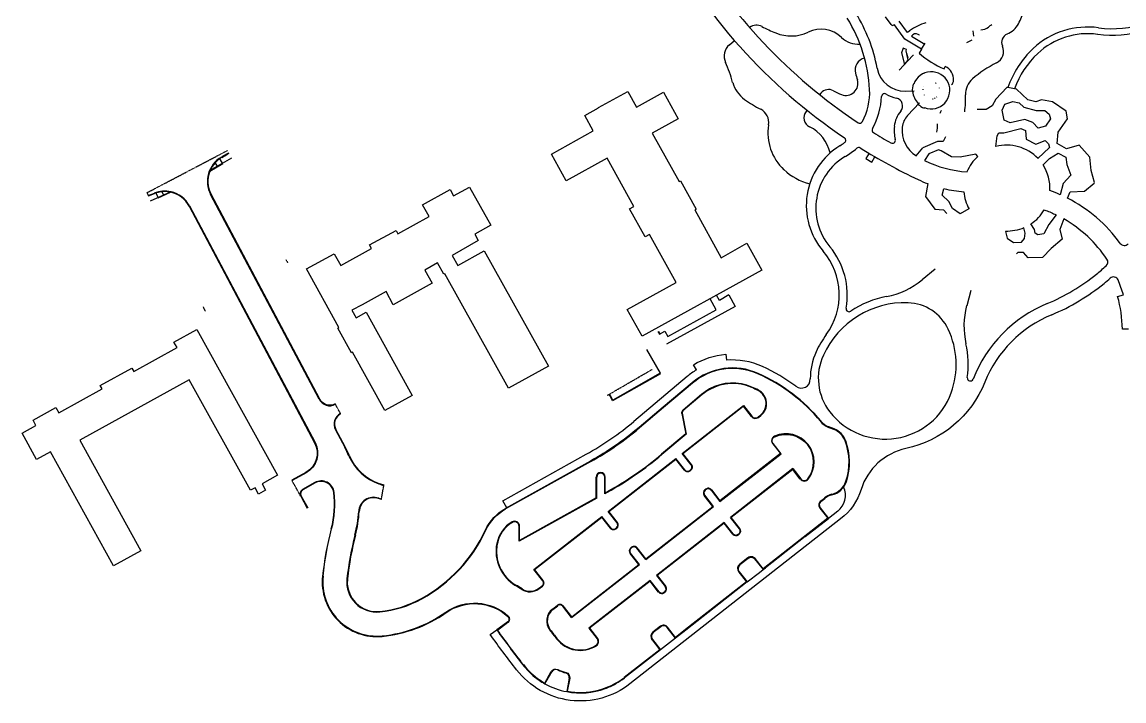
# Model space of a CAD drawing. Header units: inches. Extents: x 1127 to 2798, y 801 to 2129.
# Drawn here: x 1127 to 2227, y 801 to 1479 of the extents above; entities that cross this region are included whole.
import ezdxf

# ---------------------------------------------------------------- set-up
doc = ezdxf.new("R2010")
doc.units = ezdxf.units.IN
doc.header["$MEASUREMENT"] = 0
doc.linetypes.add('DASHED2', pattern=[0.375, 0.25, -0.125])
doc.linetypes.add('HIDDEN2', pattern=[0.1875, 0.125, -0.0625])
for name, color, linetype in [('L-BLDG', 6, 'Continuous'), ('L-CURB', 250, 'Continuous'), ('L-PVMT', 250, 'Continuous'), ('L-PVMT-MATCH', 4, 'HIDDEN2')]:
    doc.layers.add(name, color=color, linetype=linetype)

msp = doc.modelspace()

# ---------------------------------------------------------------- linework, layer by layer
at = {"layer": 'L-BLDG'}
msp.add_lwpolyline([(2016.2, 1409.8, 0.186444), (2021.6, 1397.7), (2021.1, 1397.5), (2021.4, 1397.2, 0.099573), (2027.8, 1393.1), (2028, 1393.6, 2.468778), (2017.2, 1417), (2016.7, 1417.1, 0.10108), (2015.7, 1409.6)], format="xyb", close=True, dxfattribs=at)
for points in [[(1702.4, 1393.8), (1731.8, 1409.6), (1740.4, 1394.2), (1767.3, 1409.2), (1782.1, 1382.3), (1756.1, 1368), (1782.9, 1319.8), (1784.2, 1320.6), (1799.8, 1292.3), (1798.5, 1291.5), (1824.9, 1243.7), (1850.7, 1258.2), (1865.5, 1231.3), (1745.9, 1165.3), (1731.1, 1192), (1779.9, 1218.9), (1753.3, 1267), (1748.9, 1264.6), (1733.4, 1292.6), (1737.8, 1295), (1711.2, 1343.2), (1670.2, 1320.5), (1655.5, 1347.3), (1697.3, 1370.5), (1688.9, 1385.9), (1702.4, 1393.5), (1702.4, 1393.8)], [(1489.1, 1091.1), (1456.9, 1149.4), (1455.9, 1148.9), (1442.3, 1173.6), (1443.1, 1174.2), (1411, 1232.6), (1438.6, 1247.7), (1445.1, 1235.9), (1476, 1253), (1474, 1256.5), (1500.4, 1271.1), (1502.3, 1267.7), (1533.3, 1284.8), (1526.7, 1296.4), (1554.4, 1311.8), (1557.8, 1305.5), (1573.8, 1314.3), (1595, 1276.1), (1578.9, 1267.2), (1582.4, 1261), (1556.4, 1246), (1562.2, 1236.1), (1588.2, 1250.6), (1652.4, 1135.4), (1612.6, 1113.6), (1549, 1227.7), (1548.1, 1227.2), (1541.9, 1238.5), (1529, 1231.3), (1536.4, 1218.4), (1497.4, 1196.8), (1490.5, 1210.1), (1466.5, 1196.9), (1456.4, 1191.4), (1460.6, 1183.7), (1470.7, 1189.3), (1516.6, 1106.3), (1489.1, 1091.1)], [(1138, 1081.7), (1160.9, 1094.4), (1163.9, 1089), (1207, 1112.8), (1205.1, 1116.2), (1236.6, 1133.6), (1238.5, 1130.1), (1281.8, 1154), (1278.7, 1159.4), (1301.6, 1172.1), (1382.1, 1026.6), (1366.6, 1018.1), (1369.9, 1011.7), (1362.9, 1007.9), (1359.6, 1014.2), (1355, 1011.7), (1294, 1122), (1184.6, 1061.5), (1245.6, 951.2), (1218.4, 936.3), (1155.5, 1050), (1141.6, 1042.3), (1127, 1068.5), (1140.9, 1076.4), (1138, 1081.7)]]:
    msp.add_lwpolyline(points, dxfattribs=at)
at = {"layer": 'L-CURB'}
for p, q in [((1314.6, 1330.2), (1327.4, 1337.7)), ((1327.4, 1337.7), (1327.1, 1338.1)), ((1263, 1303.4), (1275.3, 1309.1)), ((1253.1, 1305.4), (1259.3, 1307.9)), ((1262.8, 1303.8), (1263, 1303.4)), ((1796, 1119), (1767.1, 1094.5)), ((1716.6, 1100.9), (1714, 1105.7)), ((1806, 1107.1), (1786.8, 1090.9)), ((1786.1, 1048.4), (1847.1, 1096.2)), ((1847.1, 1096.2), (1855.4, 1085.5)), ((1786, 1088.5), (1790.1, 1067.7)), ((1861.8, 1084.8), (1864.3, 1086.7)), ((1449.6, 1054.9), (1440.4, 1072.2)), ((1790.1, 1067.7), (1765.7, 1047.2)), ((1937.6, 1072.8), (1932.4, 1074.9)), ((1795, 1037), (1786.1, 1048.4)), ((1712, 990.5), (1779.8, 1043.5)), ((1788.7, 1032.1), (1779.8, 1043.5)), ((1700.7, 1003.8), (1700.7, 1024.8)), ((1708.7, 1008.2), (1708.7, 1024.8)), ((1793.6, 1031.5), (1794.4, 1032.1)), ((1896.4, 1033.2), (1834.3, 984.6)), ((1809.8, 1012.4), (1809.1, 1011.7)), ((1700.7, 1003.8), (1623.2, 960.7)), ((1711.6, 1009.8), (1708.7, 1008.2)), ((1817.4, 995.4), (1808.5, 1006.8)), ((1814.8, 1011.8), (1823.7, 1000.4)), ((1924.5, 1000.5), (1928.3, 1003.5)), ((1721, 979.1), (1712, 990.5)), ((1749.6, 942.5), (1817.4, 995.4)), ((1923.7, 994.2), (1932, 983.6)), ((1638, 932.6), (1705.7, 985.6)), ((1714.7, 974.1), (1705.7, 985.6)), ((1828, 979.6), (1760.3, 926.7)), ((1836.9, 968.2), (1828, 979.6)), ((1843.2, 973.2), (1834.3, 984.6)), ((1623.2, 960.7), (1623.2, 975.7)), ((1719.6, 973.5), (1720.4, 974.2)), ((1842.6, 968.2), (1841.9, 967.6)), ((1908.8, 965.4), (1869.1, 934.3)), ((1743.3, 937.5), (1734.5, 948.9)), ((1735.1, 953.8), (1735.8, 954.4)), ((1749.6, 942.5), (1740.8, 953.8)), ((1675.6, 884.5), (1743.3, 937.5)), ((1646.9, 921.3), (1638, 932.6)), ((1760.3, 926.7), (1769.2, 915.2)), ((1842.9, 930.3), (1850.9, 920.1)), ((1642.6, 913.6), (1646.2, 916.3)), ((1754, 921.7), (1692.9, 874)), ((1762.9, 910.3), (1754, 921.7)), ((1850.9, 920.1), (1789.5, 872.1)), ((1768.6, 910.3), (1767.8, 909.7)), ((1768.2, 910), (1767.8, 909.7)), ((1656.9, 892.6), (1661.8, 896.4)), ((1675.6, 884.5), (1666.7, 895.8)), ((1692.9, 874), (1701.2, 863.4)), ((1764.6, 875.4), (1757.1, 869.6)), ((1779.2, 864), (1770.9, 874.7)), ((1789.5, 872.1), (1779.2, 864)), ((1756.3, 862.6), (1764.3, 852.3)), ((1764.3, 852.3), (1728.5, 824.4)), ((1649, 818.4), (1655.8, 830.4)), ((1673.2, 824.1), (1670.7, 810.6))]:
    msp.add_line(p, q, dxfattribs=at)
at = {"layer": 'L-CURB', "linetype": 'DASHED2', "ltscale": 0.5}
msp.add_line((1670.8, 811.1), (1670.8, 811.1), dxfattribs=at)
at = {"layer": 'L-CURB'}
for points in [[(1439.6, 1097.9, -0.430057), (1424.2, 1102.7), (1315.7, 1307.1)], [(1293.7, 1295.2), (1419.1, 1059, -0.409543), (1410.3, 1029.4), (1396.4, 1021.7)], [(1924.6, 1080.6, 0.115977), (1861.7, 1128.3, 0.287261), (1796, 1119)], [(1764.2, 1128), (1716.6, 1100.9), (1714, 1105.7, 0.177408), (1713.3, 1106.4)], [(1767.1, 1094.5, -0.000011), (1767.1, 1094.5), (1742.9, 1074.2, -0.048311), (1694.4, 1040.7), (1609.5, 993.4)], [(1823.7, 1000.4), (1884.7, 1048.1), (1876.8, 1058.2, -0.487223), (1878.5, 1065.1, -0.344914), (1911.4, 1056.9)], [(1896.4, 1033.2), (1904.3, 1023.1, 0.487223), (1911.4, 1023.1, 0.34466), (1911.4, 1056.9)], [(1453.9, 1045.9, 0.211183), (1483.5, 1018.4, 0.018098), (1488.3, 1017, 0.018098)], [(1419.6, 1018.9), (1407.3, 1012, 0.413041), (1405.6, 1005.9), (1412.2, 994.1)], [(1485.7, 1002.4), (1482.9, 1003.3, 0.510877), (1463.6, 990.4)], [(1472.9, 891.7, 0.095535), (1484.1, 890.7, 0.101145), (1525.9, 903.7, 0.160301), (1589.7, 972.1, -0.158956), (1609.5, 993.4)], [(1843.7, 937.4), (1852, 943.8, -0.414214), (1858.3, 943.1), (1866.7, 932.4), (1869.1, 934.3)], [(1427, 925.9, 0.476348), (1486.5, 865.8, 0.128708), (1550.4, 889.5, -0.350637), (1612.1, 885.6, -0.350637)], [(1611.8, 880.2), (1600.9, 872.2, 0.00747), (1627, 837.3)], [(1709, 813.6, 0.04109), (1719.8, 818.6, 0.036099), (1728.5, 824.4)]]:
    msp.add_lwpolyline(points, format="xyb", dxfattribs=at)
for points in [[(1761.8, 1170), (1763.4, 1167.3)], [(1762.3, 1170.3), (1763.8, 1167.5)], [(1908.8, 965.4), (1932, 983.6)]]:
    msp.add_lwpolyline(points, dxfattribs=at)
for centre, radius, start, end in [((1340, 1320), 27.5, 119.9095, 156.6912), ((1020, 1876.3), 614.3, 299.9095, 300.7084), ((1340, 1320), 27.5, 158.7735, 207.9529), ((1314.8, 1329.8), 0.5, 120.1874, 158.774), ((1269.4, 1282.3), 27.5, 79.0043, 111.6773), ((1275.5, 1308.6), 0.5, 76.9055, 114.9619), ((1269.4, 1282.3), 27.5, 27.9571, 76.9055), ((1836.3, 1071.2), 47, 118.9446, 130.1525), ((1836.3, 1071.2), 47, 66.0433, 118.9604), ((1791.7, 970.7), 157, 63.4647, 66.0433), ((1855.3, 1098.1), 14.5, 308.0363, 63.4647), ((1712.7, 1105), 1.5, 28.0767, 68.3171), ((1788.4, 1089), 2.5, 130.1525, 191.1188), ((1450.3, 1077.8), 11.4, 117.3062, 209.265), ((1859, 1088.3), 4.5, 218.0363, 308.0363), ((1939.6, 1093), 19.5, 219.5815, 248.1306), ((1930, 1053.8), 20.5, 20.6708, 68.1306), ((1892.6, 1039.7), 60.5, 341.4801, 20.6708), ((1341.8, 997.7), 122, 23.301, 27.9529), ((1545.7, 1308), 341.2, 299.0891, 310.1525), ((1792.3, 1034.8), 3.5, 308.0363, 38.0363), ((1704.7, 1024.8), 4, 0.0554, 180.0554), ((1791.5, 1034.2), 3.5, 218.0362, 308.0363), ((1425.7, 1008), 12.5, 6.9946, 119.3141), ((1812, 1009.6), 3.5, 38.0363, 128.0654), ((1930.5, 1026.9), 20.5, 283.7581, 341.4801), ((1342, 997.7), 96.9, 345.3111, 7.0112), ((1811.2, 1009), 3.5, 128.0654, 218.0362), ((1940.3, 988.2), 19.5, 104.2621, 128.0413), ((1341.4, 997.7), 122.4, 345.3482, 356.5482), ((1341.4, 997.7), 122.4, 345.3482, 356.5482), ((1927.3, 997), 4.5, 128.0413, 218.0363), ((1632.4, 952.4), 31.5, 120.3293, 168.9326), ((1618.7, 975.7), 4.5, 0.0554, 120.3293), ((1718.2, 976.9), 3.5, 308.0363, 38.0362), ((1749.6, 890.9), 324.5, 165.3289, 173.8497), ((1717.4, 976.3), 3.5, 218.0362, 308.0363), ((1839.7, 970.4), 3.5, 218.0363, 308.0363), ((1840.5, 971), 3.5, 308.0363, 38.0363), ((1749.6, 890.9), 299.5, 165.3277, 173.8034), ((1640.2, 950.8), 39.5, 168.9326, 239.0699), ((1737.2, 951), 3.5, 128.0363, 218.0362), ((1738, 951.6), 3.5, 38.0362, 128.0363), ((1846.8, 933.4), 5, 128.0363, 218.0363), ((1481.1, 920.1), 29.5, 173.8034, 253.8575), ((1493.8, 706.6), 245.3, 57.3524, 59.0699), ((1634, 925.3), 14.5, 237.3524, 306.6479), ((1644.1, 919.1), 3.5, 306.6479, 38.0363), ((1766.4, 913.1), 3.5, 308.0363, 38.0363), ((1765.7, 912.5), 3.5, 218.0363, 308.0363), ((1665.8, 881.2), 14.5, 128.0363, 217.2546), ((1664, 893.7), 3.5, 38.0363, 128.0363), ((1578.8, 849), 49.5, 47.7318, 57.7657), ((1609.8, 883), 3.5, 306.1223, 47.7318), ((2512, 1524.7), 1077.6, 217.2546, 217.837), ((1760.2, 865.7), 5, 128.0363, 218.0363), ((1767.4, 871.9), 4.5, 38.0363, 128.0363), ((1684.3, 881.8), 29.5, 217.837, 302.2971), ((1697.6, 860.7), 4.5, 302.2971, 38.0363), ((1684.3, 881.8), 72.5, 217.8366, 227.2133), ((1684.3, 881.8), 72.5, 227.2133, 235.4408), ((1659.7, 828.2), 4.5, 65.3622, 150.503), ((1684.3, 881.8), 54.5, 245.3622, 254.7329), ((1668.7, 824.9), 4.5, 349.5927, 74.7329), ((1684.3, 881.8), 72.5, 235.4408, 240.8995), ((1684.3, 881.8), 72.5, 259.2058, 289.9502)]:
    msp.add_arc(centre, radius, start, end, dxfattribs=at)
at = {"layer": 'L-PVMT'}
for p, q in [((1994.6, 1476.5), (1988.9, 1484.3)), ((1997.8, 1476.3), (1997.4, 1476)), ((2008.4, 1462), (1997.8, 1476.3)), ((2010.9, 1468.7), (2002.7, 1479.9)), ((2013.1, 1470.3), (2010.9, 1468.7)), ((2014.9, 1465), (2028.1, 1456.9)), ((1833.1, 1456.4), (1838.1, 1460.6)), ((2025, 1451.8), (2008.4, 1462)), ((2025, 1451.8), (2028.7, 1457.9)), ((2016.3, 1445.8), (2002.5, 1431.1)), ((2025, 1451.8), (2022.6, 1447.9)), ((1924.4, 1408), (1923.2, 1406.5)), ((2008.9, 1410.1), (2017.6, 1410.3)), ((2023, 1398.4), (2011, 1385.6)), ((1910.8, 1390.9), (1909.7, 1389.6)), ((2019.7, 1345.4), (2026.1, 1353.5)), ((1327.1, 1338.1), (1324.2, 1343.2)), ((1327.2, 1338.1), (1336.4, 1343.6)), ((2079, 1347.3), (2063.4, 1344)), ((2081.2, 1344.9), (2079, 1347.3)), ((1314.3, 1330.7), (1327.1, 1338.1)), ((1322, 1335.1), (1319.6, 1339.2)), ((1255.4, 1300.4), (1275.1, 1309.5)), ((1268.3, 1306.4), (1266.5, 1310.2)), ((2045.5, 1306.3), (2047.2, 1312.7)), ((1252.9, 1305.9), (1259.1, 1308.3)), ((1262.8, 1303.8), (1260.5, 1308.9)), ((1423.7, 1102.5), (1315.2, 1306.9)), ((2052.1, 1299.8), (2045.5, 1306.3)), ((2056, 1293), (2052.1, 1299.8)), ((2167, 1282.5), (2163.1, 1272.1)), ((2163.1, 1272.1), (2165.3, 1262.3)), ((2165.3, 1262.3), (2154.5, 1253.1)), ((2121.2, 1249.1), (2119.9, 1247.7)), ((2126.6, 1249), (2121.2, 1249.1)), ((2131.5, 1243.5), (2126.6, 1249)), ((2145.6, 1244), (2131.5, 1243.5)), ((2154.5, 1253.1), (2145.6, 1244)), ((2038.4, 1232.2), (2025.6, 1221.7)), ((2074, 1211.1), (2070, 1195.9)), ((1819.9, 1191.6), (1813.9, 1202.6)), ((1832.6, 1206.6), (1838.9, 1195.2)), ((2220.7, 1205), (2226.5, 1206.6)), ((1838.9, 1195.2), (1770.5, 1157.5)), ((2231.4, 1172.6), (2225.4, 1172.6)), ((1790.9, 1125.1), (1737.9, 1080.4)), ((1796.4, 1118.6), (1767.4, 1094.2)), ((1805.7, 1107.5), (1786.5, 1091.3)), ((1767.4, 1094.2), (1743.3, 1073.8)), ((1786.8, 1048.3), (1847, 1095.5)), ((1847, 1095.5), (1855, 1085.2)), ((1737.8, 1080.3), (1737.8, 1080.3)), ((1785.5, 1088.4), (1789.5, 1067.9)), ((1855, 1085.2), (1855, 1085.2)), ((1862.1, 1084.4), (1864.6, 1086.3)), ((1439.9, 1072), (1449.1, 1054.6)), ((1789.5, 1067.9), (1765.4, 1047.6)), ((1937.4, 1072.3), (1932.2, 1074.4)), ((1795.4, 1037.3), (1786.8, 1048.3)), ((1694.7, 1040.2), (1609.7, 993)), ((1712.7, 990.4), (1779.7, 1042.8)), ((1788.3, 1031.8), (1779.7, 1042.8)), ((1700.2, 1004.1), (1700.2, 1024.8)), ((1709.2, 1009.1), (1709.2, 1024.8)), ((1793.9, 1031.1), (1794.7, 1031.7)), ((1896.3, 1032.5), (1835, 984.5)), ((1903.9, 1022.7), (1896.3, 1032.5)), ((1809.5, 1012.7), (1808.7, 1012.1)), ((1815.2, 1012.1), (1823.7, 1001.1)), ((1483.1, 1003.8), (1485.8, 1002.9)), ((1610.8, 994.1), (1606.9, 1001.1)), ((1700.2, 1004.1), (1623.7, 961.5)), ((1711.3, 1010.2), (1709.2, 1009.1)), ((1816.7, 995.5), (1808.1, 1006.5)), ((1924.2, 1000.9), (1928, 1003.9)), ((1721.4, 979.4), (1712.7, 990.4)), ((1749.7, 943.2), (1816.7, 995.5)), ((1923.3, 993.9), (1931.3, 983.7)), ((1941.3, 990.8), (1932, 983.6)), ((1638.7, 932.5), (1705.7, 984.9)), ((1714.3, 973.8), (1705.7, 984.9)), ((1843.6, 973.5), (1835, 984.5)), ((1623.7, 961.5), (1623.7, 975.7)), ((1719.9, 973.2), (1720.7, 973.8)), ((1827.9, 978.9), (1761, 926.6)), ((1836.5, 967.9), (1827.9, 978.9)), ((1842.9, 967.8), (1842.2, 967.2)), ((1742.6, 937.6), (1734.1, 948.6)), ((1734.7, 954.2), (1735.5, 954.8)), ((1749.7, 943.2), (1741.1, 954.1)), ((1675.7, 885.2), (1742.6, 937.6)), ((1647.3, 921.6), (1638.7, 932.5)), ((1761, 926.6), (1769.6, 915.5)), ((1842.5, 930), (1850.2, 920.2)), ((1642.9, 913.2), (1646.5, 915.9)), ((1753.9, 921), (1693.6, 873.9)), ((1762.5, 910), (1753.9, 921)), ((1850.2, 920.2), (1789.2, 872.5)), ((1768.9, 909.9), (1768.1, 909.3)), ((1656.6, 893), (1661.5, 896.8)), ((1675.7, 885.2), (1667.1, 896.1)), ((1693.6, 873.9), (1701.6, 863.7)), ((1764.3, 875.8), (1756.8, 870)), ((1779.3, 864.7), (1771.3, 875)), ((1789.2, 872.5), (1779.3, 864.7)), ((1755.9, 862.3), (1763.6, 852.4)), ((1779.2, 864), (1764.3, 852.3)), ((1763.6, 852.4), (1728.2, 824.8))]:
    msp.add_line(p, q, dxfattribs=at)
for points in [[(1966, 1379.6, 0.135208), (1973.1, 1411.7, 0.126217), (1950.8, 1482.9)], [(2201.7, 1473.3, 0.226186), (2136.3, 1452.5, 0.121814), (2111.1, 1413.6, 0.118713)], [(2022.8, 1466), (2021.7, 1466.6, 0.401025), (2014.9, 1465)], [(2200.7, 1466.7, 0.226186), (2140.9, 1447.7, 0.118713), (2117.7, 1412.5)], [(2141.2, 1342.8, 0.273188), (2099.1, 1354.7), (2100.3, 1365.3), (2102, 1368.5), (2107.2, 1368.5), (2124, 1372.6), (2128.6, 1370.8), (2129.5, 1362.2), (2139, 1357), (2139, 1357), (2148.4, 1360.7), (2151.8, 1357.3), (2152.6, 1353.8), (2141.1, 1342.9)], [(2153, 1310.8, 0.157458), (2146.3, 1336.4), (2152.6, 1342.7), (2161.3, 1348.2), (2168.9, 1344), (2170.1, 1336.7), (2174.1, 1326.2), (2166.4, 1318), (2163.3, 1306.7), (2163.3, 1306.7, 0.018675), (2153, 1310.8)], [(1294.1, 1295.5), (1419.5, 1059.2, -0.409543), (1410.5, 1029), (1396.6, 1021.3)], [(1800.4, 1131.8), (1797.3, 1137, -0.112048), (1829.5, 1147.4), (1830.1, 1141.4)], [(1763.9, 1128.5), (1716.8, 1101.6), (1714.5, 1105.9, 0.177408), (1713.5, 1106.8)], [(2088.1, 1119.4, -0.248357), (2009.3, 1053.2, 0.27071), (1964.6, 1012.4, -0.15249), (1944.2, 983), (1733.9, 818.4, -0.415841), (1620.6, 832.5, -0.007441), (1594.4, 867.5), (1600.9, 872.2)], [(1606.9, 1001.1), (1690.3, 1047.6, 0.048311), (1737.9, 1080.4)], [(1911.8, 1057.2, 0.344914), (1878.3, 1065.6, 0.487223), (1876.4, 1057.9), (1884, 1048.2), (1823.7, 1001.1)], [(1453.4, 1045.7, 0.211183), (1483.3, 1018, 0.018238), (1488.2, 1016.5, 0.018238)], [(1436.1, 973, 0.094822), (1438.6, 1009.5, 0.533499), (1419.3, 1019.3), (1407.1, 1012.4, 0.413041), (1405.2, 1005.7), (1411.7, 993.9)], [(1451.3, 923.3, 0.476348), (1484.1, 890.2, 0.101145), (1526.2, 903.3, 0.160301), (1590.1, 971.8, -0.158956), (1609.7, 993)], [(1931.3, 983.7), (1866.7, 933.1), (1858.7, 943.4, 0.414214), (1851.7, 944.2), (1843.4, 937.8)], [(1427.5, 925.9, -0.037004), (1436.1, 973)], [(1427.5, 925.9, 0.476348), (1486.5, 866.3, 0.128708), (1550.1, 889.9, -0.350637), (1612.4, 886)], [(1627.4, 837.6, -0.007384), (1601.6, 872.1), (1612.1, 879.8)], [(1648.8, 819.1), (1655.3, 830.6, -0.389586), (1661.8, 832.7, 0.04091), (1670.1, 829.7, -0.389583), (1673.7, 824), (1671.3, 811)]]:
    msp.add_lwpolyline(points, format="xyb", dxfattribs=at)
for points in [[(2022.9, 1465.9), (2022.9, 1465.9)], [(2022.9, 1465.9), (2022.9, 1465.9)], [(2077.2, 1465), (2076.4, 1470.3)], [(2075, 1461), (2069.9, 1458.3)], [(2010, 1448.1), (2011.1, 1443.3)], [(2047.5, 1432.2), (2048.5, 1434.5)], [(2015.7, 1409.6), (2015.6, 1410.1)], [(2111.1, 1413.6), (2110.2, 1413.7), (2099, 1402), (2095.5, 1395.4), (2089.3, 1391.7), (2080.4, 1391.8)], [(2144.8, 1401.4), (2138.9, 1399.3), (2131.2, 1401.3), (2119.9, 1412.1), (2117.7, 1412.5)], [(2194.4, 1330.8), (2193, 1344.1), (2182.4, 1356.1), (2169.8, 1352.6), (2160.2, 1357.8), (2161.4, 1369.1), (2170.7, 1382.3), (2169.3, 1390.1), (2155.8, 1399.4), (2144.8, 1401.4)], [(2048.9, 1364.3), (2046.5, 1359.8), (2040.9, 1359.8), (2026.1, 1353.5)], [(1972.5, 1348), (1969.3, 1342.7), (1975.2, 1339.2), (1978.3, 1344.5)], [(2063.4, 1344), (2054.8, 1344.4), (2044.6, 1350.4), (2041.8, 1351.5), (2032.1, 1347.4), (2027.9, 1340.9)], [(2197.2, 1318.3), (2197.6, 1318.7), (2194.4, 1330.8)], [(2031.1, 1317.7), (2028.9, 1305), (2038.1, 1292.1), (2046.7, 1291.6), (2050.3, 1287.9)], [(2170.7, 1303.2), (2173.4, 1309.6), (2187.5, 1310.2), (2197.2, 1318.3)], [(2072.3, 1292.6), (2063.5, 1287.5), (2056, 1293)], [(1832.6, 1206.6), (1823.2, 1201.2), (1820.3, 1206.3)], [(1763.4, 1167.3), (1768.8, 1170.3), (1771.8, 1165.1), (1819.9, 1191.6)], [(1750.5, 1152.1), (1763.9, 1128.5)], [(1850.9, 920.1), (1863.2, 929.7), (1866.7, 932.4)]]:
    msp.add_lwpolyline(points, dxfattribs=at)
for points in [[(2006.6, 1452.8), (2005.1, 1448.3), (2007.8, 1436.7), (2011.7, 1440.9), (2009.5, 1450.2), (2010, 1451.7)], [(2122.5, 1398.4), (2127.2, 1394), (2139.3, 1390.9), (2147.9, 1390.9), (2152.2, 1387.1), (2152.2, 1387.1), (2153.8, 1382.3), (2148.6, 1375.1), (2141.4, 1373.1), (2136.2, 1378.6), (2127.9, 1381.8), (2113.5, 1378.3), (2107.3, 1381.2), (2105.4, 1391.1), (2105.4, 1391.1), (2108.2, 1397), (2116.1, 1399.8)]]:
    msp.add_lwpolyline(points, close=True, dxfattribs=at)
at = {"layer": 'L-PVMT', "flags": 128}
msp.add_lwpolyline([(2117.7, 1412.5), (2111.1, 1413.6)], dxfattribs=at)
at = {"layer": 'L-PVMT'}
for points in [[(2148.9, 1291, -0.022314), (2159.4, 1286.5), (2151.9, 1276.8), (2147.1, 1267.6), (2140.9, 1266.5), (2138.5, 1268.2), (2137.8, 1272.1), (2134.2, 1277.5, 0.113614), (2147.4, 1291.6, -0.001413)], [(2127.2, 1273.6, -0.110328), (2108.8, 1270.1), (2110.3, 1263.3), (2116.9, 1259), (2124.7, 1259.3), (2127.8, 1262.8), (2128.5, 1268.4)]]:
    msp.add_lwpolyline(points, format="xyb", close=True, dxfattribs=at)
for centre, radius, start, end in [((2261.8, 1829.8), 562, 207.814, 236.056), ((2261.8, 1829.8), 542, 210.16, 236.3791), ((1823.3, 1403.8), 160, 10.4799, 31.788), ((2077.8, 1501.2), 50, 331.4531, 347.9424), ((1860.2, 1463.8), 12, 62.7342, 125.1748), ((1949, 1636.3), 182, 242.7342, 247.4968), ((1996.2, 1477.7), 2, 216.3484, 306.3599), ((2042.7, 1430), 50, 105.506, 126.3599), ((2084.5, 1482.4), 11, 267.5856, 310.9117), ((2099.5, 1465), 12, 111.5392, 130.9117), ((2101.5, 1488.3), 23, 292.8334, 331.4532), ((2215.4, 1573.1), 100.7, 262.1638, 289.3242), ((1894.7, 1505.1), 40, 247.4968, 295.2241), ((1924.5, 1441.8), 30, 46.8839, 115.2241), ((1962.1, 1481.9), 25, 226.8757, 273.3487), ((2113.9, 1458.8), 9, 112.8334, 204.1159), ((2215.4, 1573.1), 107.3, 262.1638, 287.3819), ((1842.9, 1445), 15, 130.7588, 204.7823), ((2093.9, 1449.8), 13, 296.6827, 24.1159), ((1970.6, 1431.2), 12, 101.9287, 195.2419), ((2013.7, 1436.8), 9.33, 70.2205, 73.5823), ((2086.3, 1521.7), 97.5, 229.1728, 246.5472), ((1720.3, 1388.4), 120, 14.6581, 24.7823), ((2008.1, 1438), 28, 190.4799, 271.4646), ((2043, 1421.7), 14, 356.1187, 66.5472), ((2153.1, 1331.9), 119, 116.6827, 130.56), ((1949.5, 1417.8), 12, 247.6366, 17.703), ((2115.3, 1470.7), 162, 195.2419, 197.703), ((2028.3, 1433.5), 5.67, 252.6895, 261.5991), ((2050.9, 1421.1), 6, 311.9609, 356.1187), ((2088.8, 1407.1), 20, 130.56, 182.186), ((1865.5, 1426.4), 30, 194.6581, 234.825), ((1932.2, 1401.7), 10, 60.7584, 141.3453), ((1972.2, 1472.8), 71.6, 240.6319, 247.6366), ((2034.6, 1410.8), 8.5, 172.5842, 175.8139), ((2034.6, 1410.8), 8.5, 149.3588, 150.1741), ((2034.6, 1410.8), 8.5, 54.3157, 59.2076), ((2034.6, 1410.8), 8.5, 15.3614, 16.8088), ((1932.9, 1522), 147, 234.825, 242.2355), ((1911.2, 1408.5), 74, 331.0714, 357.1247), ((1988.1, 1404.6), 3, 59.0067, 177.1247), ((2008.1, 1438), 36, 239.0067, 256.8491), ((1998.1, 1395.2), 8, 319.7801, 76.8491), ((2034.6, 1410.8), 8.5, 212.216, 215.2187), ((2034.6, 1410.8), 8.5, 278.2003, 282.9133), ((2034.6, 1410.8), 8.5, 293.4469, 297.5429), ((2034.6, 1410.8), 8.5, 308.2482, 312.5881), ((1968.9, 1402.5), 100, 352.4392, 2.186), ((1857.4, 1378.7), 15, 350.8396, 62.2355), ((1917.5, 1383.4), 10, 141.3453, 243.8516), ((2025.6, 1372), 28, 139.7801, 173.9739), ((2063, 1378.3), 22, 145.8773, 154.287), ((1921.6, 1368.3), 50, 170.8396, 227.1186), ((1963.3, 1381), 3, 236.3791, 332.2127), ((2025.6, 1372), 20, 136.885, 173.9739), ((2006, 1375.8), 35, 349.1502, 2.5143), ((1896.8, 1340.4), 37.7, 12.261, 64.2953), ((1978.5, 1371.2), 3, 151.0714, 238.2979), ((2261.8, 1829.8), 542, 238.2979, 240.4259), ((2035.6, 1370.9), 38, 173.9739, 193.9368), ((2035.6, 1370.9), 30, 173.9739, 238.1193), ((1979.9, 1295.8), 70, 121.3653, 220.5692), ((1911.2, 1408.5), 62, 301.3653, 306.5701), ((1946.3, 1361.1), 3, 306.5701, 56.056), ((1911.2, 1408.5), 74, 300.6322, 311.4904), ((1962.2, 1350.8), 3, 57.9735, 131.4904), ((1962.2, 1350.8), 3, 57.9735, 131.4904), ((2261.8, 1829.8), 562, 237.9735, 244.6928), ((1995.8, 1361), 3, 240.4259, 13.9368), ((1340, 1320), 28, 119.9095, 207.9529), ((1020, 1876.3), 613.8, 299.9095, 300.7084), ((1979.4, 1293.2), 60, 120.6322, 219.8523), ((2110.1, 1313.1), 43, 132.2716, 157.7197), ((1928.5, 1375.8), 60.2, 227.1186, 255.37), ((2077.6, 1440.2), 111, 243.4346, 266.2637), ((1314.8, 1329.8), 1, 120.1874, 158.774), ((2077.6, 1440.2), 131, 244.6928, 249.2167), ((1269.4, 1282.3), 28, 76.9055, 111.6773), ((1275.5, 1308.6), 1, 76.9055, 114.9619), ((1269.4, 1282.3), 28, 27.9571, 76.9055), ((2077.6, 1440.2), 131, 256.6037, 265.491), ((2110.1, 1313.1), 43, 184.7056, 208.5399), ((2103.4, 1171.4), 148, 35.8628, 62.9836), ((2103.4, 1171.4), 128, 33.5978, 60.2022), ((1875.8, 1206.7), 75, 349.7839, 39.8523), ((2227.4, 1261), 5, 215.8628, 318.1256), ((1875.8, 1206.7), 67, 323.6473, 40.5692), ((2016.7, 1449.9), 288, 309.4148, 311.9504), ((2205.9, 1239.4), 5, 311.9504, 33.5978), ((1974.9, 1283.6), 80, 280.9261, 309.2954), ((2075.7, 1378.1), 195, 292.5038, 309.4148), ((2016.7, 1449.9), 300, 309.4148, 310.951), ((2216.6, 1219.6), 5, 23.0606, 130.951), ((2103.4, 1171.4), 128, 15.9915, 23.0606), ((2075.7, 1378.1), 207, 292.5038, 309.4148), ((2008.7, 1108.9), 98, 100.9261, 123.7584), ((2103.4, 1171.4), 122, 0.5603, 15.9915), ((2008.7, 1108.9), 90, 88.2592, 155.2712), ((1952.6, 1192.8), 3, 169.7839, 303.7584), ((2010, 1152.8), 46, 25.1953, 88.2592), ((2147.3, 1175.4), 80, 165.1287, 192.65), ((2202, 1073.2), 135, 112.5038, 158.5473), ((2202, 1073.2), 123, 112.5038, 157.9177), ((2008.7, 1108.9), 98, 143.6473, 155.2712), ((1976.5, 1137.1), 83, 340.1232, 25.1953), ((1976.5, 1137.1), 95, 352.126, 12.65), ((1976.9, 1123.5), 63, 155.2712, 180.7038), ((1976.9, 1123.5), 55, 155.2712, 217.673), ((1836.3, 1071.2), 62, 66.0433, 130.1525), ((1836.3, 1071.2), 70.5, 64.9674, 95.1144), ((1791.7, 970.7), 180.5, 53.3099, 65.6179), ((1836.3, 1071.2), 70.5, 120.6872, 130.1492), ((1791.7, 970.7), 172, 39.5815, 66.0433), ((1904.9, 1122.6), 9, 233.3099, 0.7038), ((2073.6, 1123.7), 3, 172.126, 338.5473), ((1836.3, 1071.2), 47.5, 118.9448, 130.1525), ((1836.3, 1071.2), 47.5, 66.0433, 118.9604), ((1791.7, 970.7), 157.5, 63.4647, 66.0433), ((1855.3, 1098.1), 15, 308.0363, 63.4647), ((1434.1, 1107.6), 11.6, 206.1987, 299.0924), ((1988.8, 1132.7), 70, 217.673, 340.1232), ((1788.4, 1089), 3, 130.1525, 191.1188), ((1450.2, 1077.8), 11.8, 117.2057, 209.2489), ((1859, 1088.3), 5, 218.0363, 308.0363), ((1939.6, 1093), 20, 219.5815, 248.1306), ((1545.7, 1308), 306.4, 299.0891, 310.1525), ((1930, 1053.8), 20, 20.6708, 68.1306), ((1889.7, 1040), 28, 321.9418, 38.01), ((1892.6, 1039.7), 60, 341.4801, 20.6708), ((1341.8, 997.7), 121.5, 23.301, 27.9529), ((1545.7, 1308), 340.7, 299.0891, 310.1525), ((1792.3, 1034.8), 4, 308.0363, 38.0363), ((1704.7, 1024.8), 4.5, 0.0554, 180.0554), ((1791.5, 1034.2), 4, 218.0362, 308.0363), ((1811.2, 1009), 4, 128.0654, 218.0362), ((1812, 1009.6), 4, 38.0363, 128.0654), ((1907.9, 1025.8), 5, 218.0363, 321.9418), ((1930.5, 1026.9), 20, 284.2621, 341.4801), ((1929, 1006.6), 20, 308.0363, 24.7883), ((1477.9, 989.8), 14.8, 69.6554, 177.7984), ((1940.3, 988.2), 20, 104.2621, 128.0413), ((1341.8, 997.7), 121.5, 345.3277, 356.5687), ((1927.3, 997), 5, 128.0413, 218.0363), ((1632.4, 952.4), 32, 120.3293, 168.9326), ((1618.7, 975.7), 5, 0.0554, 120.3293), ((1718.2, 976.9), 4, 308.0363, 38.0362), ((1717.4, 976.3), 4, 218.0362, 308.0363), ((1840.5, 971), 4, 308.0363, 38.0363), ((1749.6, 890.9), 300, 165.3277, 173.8034), ((1640.2, 950.8), 40, 168.9326, 239.0699), ((1839.7, 970.4), 4, 218.0363, 308.0363), ((1737.2, 951), 4, 128.0363, 218.0363), ((1738, 951.6), 4, 38.0362, 128.0363), ((1846.8, 933.4), 5.5, 128.0363, 218.0363), ((1493.8, 706.6), 244.8, 57.3524, 59.0699), ((1634, 925.3), 15, 237.3524, 306.6479), ((1644.1, 919.1), 4, 306.6479, 38.0363), ((1766.4, 913.1), 4, 308.0363, 38.0363), ((1765.7, 912.5), 4, 218.0363, 308.0363), ((1665.8, 881.2), 15, 128.0363, 217.2546), ((1664, 893.7), 4, 38.0363, 128.0363), ((1609.8, 883), 4, 306.1223, 47.7318), ((2512, 1524.7), 1078.1, 217.2546, 217.837), ((1760.2, 865.7), 5.5, 128.0363, 218.0363), ((1767.4, 871.9), 5, 38.0363, 128.0363), ((1684.3, 881.8), 30, 217.837, 302.2971), ((1697.6, 860.7), 5, 302.2971, 38.0363), ((1684.3, 881.8), 72, 217.837, 235.8359), ((1684.3, 881.8), 72, 235.8359, 240.5044), ((1684.3, 881.8), 72.5, 240.8995, 259.2058), ((1684.3, 881.8), 72, 259.601, 307.64)]:
    msp.add_arc(centre, radius, start, end, dxfattribs=at)
at = {"layer": 'L-PVMT-MATCH'}
for points in [[(1251.8, 1308.7), (1332.2, 1350.9)], [(1251.8, 1308.7), (1252.9, 1305.9)], [(1390.4, 1242), (1392.1, 1239)], [(1307.7, 1194.6), (1309.9, 1190.4)], [(1711.6, 1106.6), (1756, 1132.3)], [(1445.1, 1087.9), (1439.6, 1097.9)], [(1405.2, 1005.7), (1396.4, 1021.7)], [(1485.7, 1002.4), (1488.3, 1017)]]:
    msp.add_lwpolyline(points, dxfattribs=at)

doc.saveas('drawing.dxf')
